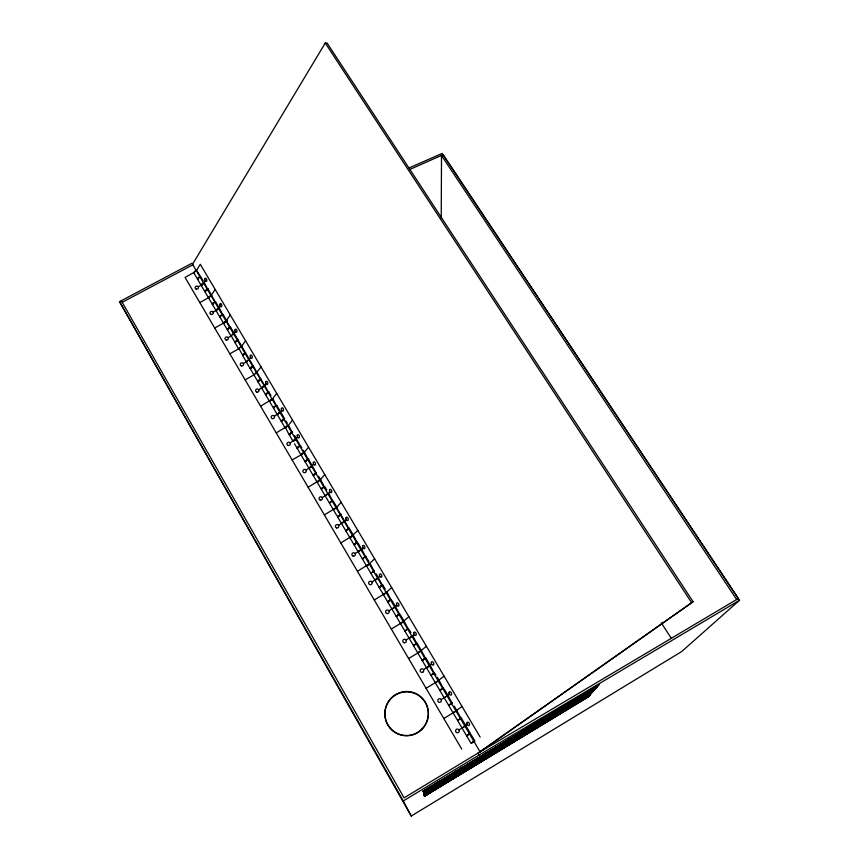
<?xml version="1.0" encoding="UTF-8"?>
<svg xmlns="http://www.w3.org/2000/svg" width="859" height="859" viewBox="0 0 859 859"><rect width="100%" height="100%" fill="white"/><g stroke="black" fill="none" stroke-linecap="round" stroke-linejoin="round"><path stroke-width="1.29" d="M441.225 218.454L441.505 155.543L443.104 154.695L738.364 598.508L478.001 753.096L479.139 755.018L403.3 800.975L411.246 816.05L681.745 651.519L739.459 600.312L442.149 153.417L409.034 167.956M443.104 154.695L409.657 169.534M439.797 690.325L443.502 687.844L442.535 688.467M444.232 697.905L436.018 683.904M216.833 309.852L216.887 309.949A1.331 0.548 -29.6 0 1 216.124 310.743L219.249 316.048M453.133 712.949L444.865 698.925M224.199 322.963A1.331 0.537 -29.7 0 0 224.349 322.512L225.928 321.545M457.6 720.529L459.64 719.047L457.718 720.465M458.974 729.967A1.847 1.815 79 0 0 455.818 730A1.847 1.815 79 0 0 457.439 732.759A1.847 1.815 79 0 0 458.974 729.967L462.099 728.088L453.767 714.033M359.083 551.22L359.577 550.662L355.175 553.561M466.587 735.776L468.971 734.177L468.155 734.617M471.097 743.443L462.733 729.237M384.381 594.041L383.586 594.686M388.719 601.064L387.946 601.826M330.253 502.064L329.394 502.966L332.412 500.829M205.698 290.653L205.666 290.922A1.321 0.569 -29.5 0 1 204.947 291.792L205.226 291.158M301.949 454.228L301.101 454.883L304.118 452.543L308.542 447.163M480.149 751.979L191.944 263.241L119.541 301.649L411.246 816.05M235.753 341.624L235.065 342.655L235.259 342.107M322.533 487.837L321.266 489.168L322.458 487.891M588.651 695.93L424.518 796.196L585.065 698.936C587.921 697.766 593.354 691.828 587.535 695.479M587.191 696.885L589.564 695.532L589.446 694.791M590.691 694.104L424.26 795.241L588.329 695.414L592.388 691.978L425.162 793.77C421.651 795.509 429.317 791.128 427.32 792.428M593.494 690.561L591.024 692.451L592.205 691.688L592.474 692.193L588.834 694.587M594.514 689.401L592.173 691.463L423.745 793.19L592.034 690.861L595.437 688.682L595.416 687.93M594.17 689.53L591.636 691.001L595.534 688.22M596.726 687.189L423.594 792.342L596.726 687.189L592.796 690.002M597.51 685.514L597.585 686.341L594.299 688.521L423.444 792.019L423.916 792.836L427.621 790.742L423.637 792.685L424.035 793.329L427.503 790.935M596.371 686.244L596.049 686.728L598.841 684.763L594.063 688.51L597.746 686.03L596.275 686.728M414.425 645.023L413.63 645.657M197.774 278.703L197.559 279.239A1.321 0.58 -29.4 0 0 198.118 278.713M201.521 284.866L198.246 286.863M208.941 297.461L199.803 302.593M212.667 303.785L212.463 304.601M216.35 310.228L213.118 312.128M220.151 316.488L219.872 317.111A1.331 0.548 -29.6 0 0 220.495 316.52M313.943 474.769L313.181 475.446L316.166 473.309M223.92 322.866L214.739 328.041M227.689 329.265L227.399 329.877L228.065 329.212M231.468 335.676L228.161 337.694M239.07 348.571L229.847 353.801M436.78 681.745L426.075 688.306M242.882 355.035L242.582 355.637L245.47 353.285M246.651 361.628L243.376 363.561M282.074 420.706L281.43 421.339M250.549 368.039L250.237 368.64L251.204 367.351M380.097 586.869L379.356 587.492M254.339 374.674L245.126 379.85M192.523 264.336L325.26 43.025L327.032 42.95L693.073 601.729L480.149 751.711L693.073 601.729M203.153 280.732L196.593 270.37L200.276 264.282L480.17 737.119M258.205 381.224L258.001 381.89M262.07 387.785L258.784 389.739M205.226 280.882L203.39 283.266M444.135 688.918L447.947 695.371L441.129 699.634A1.825 1.804 83.5 0 1 439.593 702.383A1.825 1.804 83.5 0 1 437.993 699.666A1.825 1.804 83.5 0 1 441.129 699.634M215.201 289.494L210.82 295.861M220.162 306.18L218.293 308.531M194.606 271.852L195.519 271.133M230.298 314.995L225.82 321.277M449.622 704.713L448.677 705.379L452.392 702.909M235.28 331.767L233.38 334.087M350.88 536.886L350.053 537.766M245.577 340.808L240.992 346.982M250.581 357.666L248.638 359.953M261.039 366.922L256.336 372.999M289.88 434.224L289.322 434.729M266.065 383.866L264.078 386.12M276.684 393.347L272.486 398.941L260.599 406.221M346.553 530.207L345.909 530.744M281.731 410.377L280.324 412.223L274.365 416.228M209.446 296.913L210.326 296.248M467.328 724.502L462.099 728.088M292.511 420.094L288.205 425.581L276.254 432.904M266.795 393.497L265.796 394.796M274.44 406.898L273.484 408.1L274.332 406.726L276.791 405.459L284.651 418.784L282.536 420.008M297.59 437.22L290.138 443.029M313.632 464.375L306.105 470.163M285.328 428.244L246.404 362.133L246.984 361.618M294.165 440.356L293.284 441.451M375.834 579.739L375.125 580.319M254.081 375.168L254.672 374.653M324.756 474.565L320.224 479.827L308.134 487.246M258.924 380.44L257.936 381.718M261.812 388.279L262.403 387.774M401.572 622.861L400.681 623.677M584.732 698.721L588.49 696.617L588.501 695.887M585.849 697.712L589.714 695.242L586.783 696.628L589.435 695.21L588.275 695.951M590.412 693.685L589.564 694.995M591.379 692.569L590.53 693.889M592.366 691.431L592.291 691.946M306.319 460.51L305.246 461.745M262.661 387.162L263.423 386.582M329.877 491.874L327.29 494.333L327.955 494.247M266.687 393.605L266.741 394.141M341.173 502.311L336.535 507.454L324.358 514.917M278.284 413.641L278.96 413.104M418.709 652.475L417.979 653.033M392.112 609.138L392.982 608.505M346.317 519.695L338.618 525.429M597.349 685.783L598.659 685.128M357.806 530.39L351.256 536.553L353.425 535.264L349.28 528.253L346.929 529.681M595.351 688.564L593.172 690.303M596.447 687.318L594.192 689.133M425.624 790.119L423.401 791.687L597.585 686.341M593.386 690.829C594.245 689.863 591.293 693.095 589.457 693.245M594.396 689.68L592.023 691.302M590.434 694.212L589.285 695.049M591.346 693.159L587.728 695.532M595.502 688.735L595.255 688.188M588.533 696.402L424.443 796.035L427.739 794.435M198.397 277.94L200.007 277.436M269.372 392.123L268.577 392.327L230.588 327.204L229.836 327.773M362.97 547.87L358.815 551.51M213.408 302.969L213.107 303.549A1.331 0.558 -29.6 0 1 212.388 304.408M238.179 340.057L236.762 340.883M270.048 401.11L270.725 399.864L272.496 399.317M374.631 558.822L368.414 564.578M355.164 543.79L354.091 544.874L355.755 543.232M392.713 608.666L396.879 605.284M467.683 734.993L466.695 735.712M363.507 557.953L362.53 558.941M379.818 576.4L376.167 579.159M239.135 348.883L246.404 362.133M268.974 392.23L267.546 393.068M423.079 659.884L422.338 660.431M391.672 587.61L385.562 593.107M262.747 387.065L263.573 386.507M404.986 630.978L405.867 630.356M209.575 296.752L210.176 296.312M213.472 302.916L213.408 303.689M431.1 675.303L431.841 674.745M300.435 445.724L301.853 447.904M303.184 450.17L304.516 452.425L303.388 453.144M249.486 359.631L248.219 360.308M308.521 459.211L307.071 460.07M408.927 616.751L402.109 622.356M257.27 372.591L256.24 373.236M418.601 652.582L408.583 658.499M297.16 448.269L298.835 446.616L297.268 448.194M264.926 385.788L264.207 386.26M318.603 476.273L320.622 479.698L319.161 480.557M414.167 634.522L406.103 640.105M292.479 432.249L291.802 432.99M348.894 528.392L340.765 514.487M426.397 646.269L420.008 651.509L421.329 650.735M431.733 674.852L430.993 675.367M278.413 413.501L279.046 413.061M241.83 346.66L240.337 347.433M289.225 434.794L292.565 432.174M338.8 515.593L337.684 516.785M463.173 727.348L465.846 725.683L461.347 718.07L459.586 719.133L460.37 718.693M285.65 427.803L288.56 433.677M431.658 664.136L428.201 666.595M443.781 718.489L454.003 712.336M298.384 446.895L298.417 447.496M358.182 543.317L361.757 549.373L360.49 550.157M261.05 379.216L258.988 380.988M324.509 486.72L323.22 487.44L323.886 487.364M365.762 556.6L368.93 561.539M427.342 667.4L426.708 667.851M231.372 336.148L238.77 349.173M272.722 398.984L270.896 399.961M444.092 676.162L436.662 681.745M388.236 601.622L387.731 601.966M363.905 557.652L362.423 559.016M288.441 425.613L286.616 426.601M473.169 741.993L472.246 742.616M349.194 528.317L348.367 528.865M198.558 277.779L199.503 277.296A1.321 0.58 -29.5 0 0 200.609 276.63M200.276 276.619L199.685 276.995M337.576 516.85L340.669 514.552M338.876 515.54L338.854 516.066M376.607 578.998L371.936 582.058M449.375 694.126L444.822 697.444M453.885 712.433L453.305 712.777M208.501 289.032L207.105 289.558M218.111 308.821A1.331 0.558 -29.7 0 0 219.292 308.07L215.555 301.734L214.557 302.185M217.155 309.315L217.799 308.918M340.798 542.931L352.297 535.844M391.919 600.473L395.58 606.679L394.088 607.571L394.979 607.098M224.736 322.007L225.402 321.631A1.342 0.548 -29.7 0 0 226.819 320.815L223.05 314.437L222.052 314.888M230.588 327.204L229.589 327.676M236.021 341.313L237.116 340.798M237.782 340.143L237.181 340.529M328.578 493.614L327.504 494.247M400.487 614.98L404.17 621.229L391.317 629.056M414.027 645.388L413.523 645.732M363.765 557.749L363.196 558.565M462.024 706.442L453.627 712.562L456.569 710.672M245.406 353.081L244.804 353.457M253.083 366.084L252.482 366.46M357.43 571.278L368.307 564.503M382.717 585.086L381.868 585.645M260.814 379.173L260.202 379.549M280.464 412.331L279.97 412.932M376.382 579.149L375.791 579.932M386.958 592.291L385.476 593.15M467.35 735.272L468.262 734.595M268.577 392.327L266.354 393.626L266.44 394.442M276.791 405.459L274.161 406.876L274.236 407.66M357.408 542.448L355.873 543.307L356.99 542.738M374.266 599.99L385.079 593.376M284.254 418.891L282.02 420.201L282.085 420.974M290.567 433.312L291.469 432.915M300.263 445.875L299.404 446.379M294.336 440.195L296.183 439.196M300.521 445.649L298.052 446.948L297.912 447.829M312.279 466.233L311.012 466.909M388.912 610.899L393.884 607.581M302.314 453.724L302.98 453.305M307.06 459.898L305.149 461.82M308.918 459.093L306.48 460.209M378.389 577.989L377.52 578.526M412.728 635.939L411.085 636.906M315.038 473.749C318.721 472.085 312.837 473.932 313.943 475.006M590.638 692.161L594.342 689.906L594.385 689.111M416.98 643.359L416.153 643.917M458.727 719.692L459.114 719.434M326.71 490.017L324.681 486.57L322.028 488.728M234.045 333.926L232.649 334.591M331.37 501.248L332.83 500.378L330.157 502.526M371.024 573.103L371.915 572.513M309.261 468.552L310.775 467.038M344.878 521.467L344.341 522.014M472.203 742.659L474.587 741.188M592.205 691.688L593.182 691.28M253.147 366.288L251.386 367.201M341.034 514.273L338.339 516.399M463.398 727.186L462.593 727.766M317.315 482.232L318.292 481.566M343.128 522.422L342.236 523.399M422.231 660.507L423.82 659.24M407.542 629.153L408.487 628.541L404.868 631.054M259.107 380.29L260.127 379.807M357.58 542.308L354.864 544.423M359.255 550.748L361.317 549.803M363.432 557.835L365.569 556.739M365.934 556.46L364.227 557.459M374.073 570.902L372.623 571.707M474.125 741.596L473.137 742.208M374.341 570.698L370.809 573.243M376.059 579.245L376.757 578.902M436.855 681.692L435.985 682.433M385.229 589.134L382.803 585.022L380.999 586.085M306.835 460.177L305.901 461.38M386.443 592.635L384.263 594.299M390.373 600.054L391.307 599.442L389.116 600.742M452.306 702.973L450.642 703.972M322.297 487.815L324.262 487.021M435.932 675.013C434.536 670.686 428.716 677.3 434.482 673.016M326.817 494.58L322.265 497.629M398.297 614.883L399.875 613.938L398.404 614.722M396.386 616.397L397.266 615.774M410.989 636.863L409.968 637.915M414.876 644.604L417.163 643.23M590.197 693.739L591.54 692.612M369.757 563.848L369.295 564.32M424.818 658.692L425.602 658.209M472.976 742.305L473.943 741.65L473.116 742.069M367.738 564.868L368.436 564.438M368.178 564.717L367.169 565.705M409.303 638.312L410.183 637.689M429.64 664.372L425.881 658.005L422.811 660.099M434.278 673.155L430.273 665.435M436.544 681.821L438.681 680.618M473.867 741.779L472.837 742.434M441.913 688.811L442.364 688.489L440.592 689.852M276.34 405.824L274.612 406.747L275.707 406.2M402.205 622.399L401.346 623.28M439.915 690.26L441.129 689.519M416.54 643.638L413.963 645.292L415.327 644.229M429.876 665.704L428.072 666.67M352.952 535.619L351.954 536.145M365.462 556.815L364.678 557.244M474.501 741.199L473.352 741.929M460.95 718.339L459.973 718.919M469.841 733.661L468.509 734.445M472.869 742.219L471.892 742.96M593.644 690.722L423.938 793.823L591.797 692.075M589.65 693.299L591.175 692.612M586.686 697.293L585.655 697.658L587.932 696.52M424.711 791.826L594.288 688.639M591.035 692.021L590.434 692.107L592.796 690.926M590.509 692.88L591.389 692.333M589.983 693.728L588.952 694.083L590.122 693.009M588.114 695.393L589.446 694.577M587.169 696.488L586.59 696.574L588.361 695.479M595.19 687.146L594.857 687.608L595.813 687.017M424.217 790.881L423.208 790.989L427.353 789.185L423.283 791.171L596.049 686.728M591.561 691.151L592.957 690.292M454.776 711.735L455.732 711.134M342.977 522.369L344.717 521.692M376.382 579.02L377.96 578.268M380.977 585.978L379.248 587.567M398.039 614.915L396.278 616.461M406.661 629.529L405.652 630.592M419.686 651.605C416.304 654.043 421.05 650.596 419.45 651.841M420.91 651.015L420.234 651.401M423.691 659.24L424.41 658.81M441.311 689.101L442.031 688.671M310.378 467.103L312.139 466.48M202.445 283.899L203.712 283.695M206.375 290.052L207.341 289.891M213.612 302.819L214.492 302.465M594.063 688.51L593.462 688.596M480.235 751.743L404.095 797.85L121.312 300.714M738.364 598.508L736.668 599.539L441.505 155.543M424.357 790.291L432.388 785.427M435.824 783.344L439.26 781.26M454.175 772.22L456.473 770.824M459.909 768.741L463.355 766.658M483.993 754.138L487.44 752.054M508.077 739.535L511.524 737.451M520.694 731.889L524.14 729.796M532.161 724.932L535.608 722.849M539.044 720.755L541.342 719.37M544.778 717.286L548.225 715.193M556.256 710.329L558.543 708.933M563.128 706.152L565.426 704.767M568.862 702.683L572.309 700.59M580.34 695.726L582.627 694.33M587.223 691.549L589.51 690.164M592.957 688.08L596.393 685.987M598.841 684.763L423.326 791.182L598.82 684.806M427.234 789.389L423.519 791.88L597.778 685.987M595.684 688.381L423.712 792.836L427.417 790.43M594.664 689.562L424.035 793.329M426.848 792.717L424.206 794.231L423.788 793.501L591.207 691.946M427.342 791.901C420.438 795.627 430.38 790.205 426.837 792.331M424.206 794.231L592.646 691.86M424.024 794.199L592.624 691.903M424.153 794.768L591.668 692.988M590.67 694.147L424.303 795.284L427.965 793.104L426.032 793.995M424.679 796.153C424.378 795.047 428.319 794.113 424.228 795.402L586.922 696.789M589.736 695.21L424.367 795.702L428.018 793.501L425.924 794.983M588.78 696.295L424.475 796.153M426.547 790.817L427.32 789.915L424.035 791.848M423.788 793.201L427.621 791.15M426.751 792.223L427.707 791.644M426.451 793.383L427.879 792.632L424.013 794.468L424.464 795.23M450.685 703.886L449.461 704.906M423.455 791.719L427.32 789.518M423.519 792.191L427.535 790.226M427.288 792.352C428.963 791.848 425.699 793.147 427.395 792.535M424.872 792.213L427.041 790.935M426.665 794.414C425.098 795.187 429.242 792.846 427.546 793.791M479.139 755.018L739.459 600.312M425.763 792.266L426.655 791.73M423.498 669.687L428.05 666.767L427.385 667.454M384.982 593.322L385.906 592.968M424.722 791.611L426.075 791.096M426.268 792.782L426.461 793.082M425.001 790.559L425.796 789.958M347.584 529.09L345.812 530.819M351.728 536.123L350.708 537.39M450.556 704.015L451.952 703.306M326.699 494.494L327.408 494.118M424.754 794.854L425.753 794.425M424.099 791.622L425.033 790.989M298.481 446.637L300.199 446.208M437.489 681.316L438.004 681.037M286.691 426.558L287.851 426.289M423.981 793.265L424.98 792.717M425.935 792.846L423.97 793.856L424.969 792.997M424.056 659.1L425.409 658.402M424.765 793.394L426.375 792.599M424.196 794.5L425.033 794.425M424.529 795.638L425.237 795.359M292.092 459.919L301.101 454.883M406.672 629.615L407.875 628.96M425.516 793.383L425.076 793.48M213.687 302.765L214.363 302.486A1.331 0.558 -29.6 0 0 215.555 301.734M402.699 622.013L403.558 621.648M202.52 283.846L203.207 283.567A1.321 0.58 -29.5 0 0 204.152 283.051M468.831 734.262L470.356 733.328L465.846 725.683M390.705 599.861L388.161 601.504L389.965 600.14M368.328 564.621L369.692 563.998M398.522 614.657L397.051 616M122.214 302.293L192.856 264.797M433.076 673.832L434.182 673.263M423.562 792.213L424.389 791.794M381.45 585.72L380.022 587.105M381.074 586.031L382.352 585.441M335.676 508.099L336.921 507.315L333.41 501.377M411.236 636.82L412.202 636.294M455.485 711.327L456.365 710.855M447.947 695.371L452.017 703.102M271.133 399.822L272.142 399.66M446.573 696.209L447.314 695.779M439.078 680.349L443.126 688.038M442.138 688.693L442.879 688.263M240.252 347.476L241.282 347.369M437.714 681.187L438.455 680.768M372.774 571.622L373.504 571.439M290.879 433.129L291.448 432.904M356.023 543.232L356.764 543.071M412.814 635.875L416.776 643.402M404.17 621.229L408.111 628.713M232.725 334.548L233.68 334.484M395.58 606.679L399.489 614.11M319.086 480.6L319.666 480.417M229.525 327.945L228.44 328.46L229.621 327.88M387.044 592.216L390.92 599.603M306.985 460.102L308.113 459.672M370.132 563.568L373.955 570.848M283.137 419.654L283.899 419.6M315.124 473.706L315.79 473.642M361.757 549.373L365.547 556.611M311.087 466.877L311.763 466.813M353.425 535.264L357.194 542.458M295.088 439.754L295.775 439.711M337.319 507.186L336.535 507.454L340.636 514.412M328.75 493.463L332.433 500.518M339.713 515.078L340.604 514.713M320.622 479.698L324.283 486.699M304.516 452.425L308.123 459.329M296.538 438.906L300.124 445.767M288.603 425.463L292.167 432.292M206.686 289.913L206.912 289.848A1.321 0.569 -29.6 0 0 208.093 289.107M272.883 398.834L276.394 405.566M252.417 366.729L251.279 367.92M227.216 320.729L226.411 320.89L230.191 327.29M244.74 353.725L243.462 354.907M219.292 308.07L222.642 314.512M371.582 572.792L373.901 571.117M204.388 282.815L207.695 289.182M346.574 530.368L348.851 528.682M326.087 495.611L326.259 494.795L328.331 493.914M317.98 481.856L318.141 481.019L320.203 480.16M301.906 454.594L302.046 453.713L304.107 452.886M293.939 441.086L294.068 440.195L296.13 439.368M289.977 434.364L290.095 433.462L292.167 432.646M336.503 507.755L334.033 509.473M202.262 284.78L202.316 283.996L201.962 284.63A1.321 0.58 -29.5 0 1 201.242 285.499L216.124 310.743M288.205 425.935L286.444 426.515L285.8 427.653M284.265 419.256L282.504 419.826L281.333 421.404M280.324 412.588L278.563 413.147L277.929 414.306M268.599 392.713L266.827 393.25L265.689 394.861M596.286 686.996L596.543 687.544M222.352 315.296L220.795 315.779L221.858 315.189A1.331 0.548 -29.7 0 0 222.9 314.587M325.26 43.025L691.527 602.535M661.258 622.775L671.437 638.548M595.588 687.007L595.104 687.307M593.043 689.691L592.56 689.981M591.056 692.773L591.357 693.331M425.978 790.581L426.365 790.205M423.691 791.826L423.208 790.989L423.637 791.762M423.788 793.501L424.249 794.296M208.716 290.159L215.147 301.81M269.629 393.325L270.929 395.527M285.972 421.007L287.282 423.24M294.551 435.534L295.872 437.779M309.197 460.349L316.176 472.976M376.156 573.758L382.416 585.183M409.109 629.583L410.967 632.729M417.785 644.282L425.506 658.187M437.188 677.15L438.444 679.286M454.314 706.152L460.972 718.264M471 734.424L474.877 740.995M219.797 316.917L231.168 336.288M289.172 434.643L293.187 441.515M294.508 443.77L325.325 496.051M326.001 497.211L336.986 515.862M337.533 516.721L430.359 674.304M430.982 675.292L435.384 682.841M461.723 749.069L185.05 277.436L194.145 272.346A1.482 0.666 -29.5 0 1 195.025 271.133A1.482 0.666 -29.5 0 1 196.647 270.821M423.755 792.277L423.326 791.504M424.228 795.402L424.625 796.089M119.541 301.649L403.3 800.975M201.242 285.499L193.876 272.99A1.321 0.591 -29.4 0 0 194.563 272.185M231.683 335.848A1.503 0.591 -29.8 0 1 232.134 334.677A1.503 0.591 -29.8 0 1 234.013 334.119M228.14 329.459A1.503 0.601 -29.7 0 1 228.204 328.374A1.503 0.601 -29.7 0 1 230.233 327.708M239.274 348.733A1.514 0.58 -29.8 0 1 239.747 347.573A1.514 0.58 -29.8 0 1 241.615 347.004M235.71 342.301A1.514 0.591 -29.8 0 1 235.785 341.227A1.514 0.591 -29.8 0 1 237.814 340.561M201.983 285.091A1.493 0.655 -29.5 0 1 202.015 283.953A1.493 0.655 -29.5 0 1 204.034 283.33M198.289 278.831A1.493 0.655 -29.5 0 1 198.311 277.672A1.493 0.655 -29.5 0 1 200.34 277.07M211.743 295.485A1.331 0.569 -29.6 0 1 210.852 296.076M211.464 295.915A1.493 0.634 -29.6 0 0 209.585 296.43A1.493 0.634 -29.6 0 0 209.167 297.643A1.331 0.569 -29.5 0 1 208.662 298.094M205.688 291.373A1.493 0.644 -29.6 0 1 205.72 290.235A1.493 0.644 -29.6 0 1 207.749 289.612M262.328 387.838A1.525 0.537 -30 0 1 262.833 386.733A1.525 0.537 -30 0 1 264.701 386.12M258.688 381.289A1.525 0.548 -30 0 1 258.806 380.269A1.525 0.548 -30 0 1 260.825 379.549M246.92 361.693A1.514 0.569 -29.9 0 1 247.392 360.555A1.514 0.569 -29.9 0 1 249.271 359.964M243.322 355.218A1.514 0.569 -29.9 0 1 243.419 354.166A1.514 0.569 -29.9 0 1 245.438 353.478M254.597 374.728A1.525 0.548 -30 0 1 255.091 373.601A1.525 0.548 -30 0 1 256.97 373.01M250.978 368.21A1.514 0.558 -29.9 0 1 251.086 367.18A1.514 0.558 -29.9 0 1 253.115 366.482M216.865 310.335A1.503 0.623 -29.7 0 1 216.908 309.219A1.503 0.623 -29.7 0 1 218.938 308.585M213.129 304A1.493 0.634 -29.6 0 1 213.172 302.873A1.493 0.634 -29.6 0 1 215.201 302.239M224.135 323.038A1.503 0.612 -29.7 0 1 224.575 321.857A1.503 0.612 -29.7 0 1 226.454 321.32M220.613 316.692A1.503 0.612 -29.7 0 1 220.666 315.586A1.503 0.612 -29.7 0 1 222.696 314.942M223.995 323.188A1.331 0.537 -29.7 0 1 223.63 323.478M417.646 732.706A21.969 21.7 -78.6 0 1 384.939 714.473A21.969 21.7 -78.6 0 1 416.69 694.308A21.969 21.7 -78.6 0 1 418.601 732.093M313.277 462.7A1.729 1.052 72.6 0 0 314.738 465.17A1.729 1.052 72.6 0 0 315.124 462.604A1.729 1.052 72.6 0 0 313.277 462.7M234.926 330.114A1.686 0.977 76.7 0 0 236.3 332.444A1.686 0.977 76.7 0 0 236.601 329.824A1.686 0.977 76.7 0 0 234.926 330.114M281.376 408.712A1.707 1.02 74.4 0 0 282.794 411.128A1.707 1.02 74.4 0 0 283.148 408.54A1.707 1.02 74.4 0 0 281.376 408.712M204.936 278.874A1.675 0.956 78 0 0 205.956 281.516A1.675 0.956 78 0 0 206.643 279.25A1.675 0.956 78 0 0 204.936 278.874M265.71 382.201A1.697 1.009 75.2 0 0 267.117 384.585A1.697 1.009 75.2 0 0 267.45 381.987A1.697 1.009 75.2 0 0 265.71 382.201M250.227 356.002A1.697 0.988 75.9 0 0 251.612 358.364A1.697 0.988 75.9 0 0 251.934 355.744A1.697 0.988 75.9 0 0 250.227 356.002M297.235 435.545A1.718 1.031 73.5 0 0 298.674 437.983A1.718 1.031 73.5 0 0 299.039 435.406A1.718 1.031 73.5 0 0 297.235 435.545M219.807 304.537A1.686 0.966 77.3 0 0 221.16 306.835A1.686 0.966 77.3 0 0 221.45 304.193A1.686 0.966 77.3 0 0 219.807 304.537M466.931 723.171A1.858 1.149 63.2 0 0 468.928 725.533A1.858 1.149 63.2 0 0 468.917 722.73A1.858 1.149 63.2 0 0 466.931 723.171M431.272 662.826A1.825 1.127 65.4 0 0 433.204 665.091A1.825 1.127 65.4 0 0 433.172 662.278A1.825 1.127 65.4 0 0 431.272 662.826M362.616 546.184A1.761 1.084 69.7 0 0 364.13 548.74A1.761 1.084 69.7 0 0 364.581 546.217A1.761 1.084 69.7 0 0 362.616 546.184M379.442 575.101A1.772 1.095 68.6 0 0 381.289 577.248A1.772 1.095 68.6 0 0 381.213 574.424A1.772 1.095 68.6 0 0 379.442 575.101M396.504 603.974A1.782 1.106 67.6 0 0 398.372 606.164A1.782 1.106 67.6 0 0 398.318 603.34A1.782 1.106 67.6 0 0 396.504 603.974M329.523 490.188A1.739 1.063 71.7 0 0 330.994 492.69A1.739 1.063 71.7 0 0 331.413 490.135A1.739 1.063 71.7 0 0 329.523 490.188M448.989 692.805A1.836 1.138 64.3 0 0 450.954 695.114A1.836 1.138 64.3 0 0 450.932 692.311A1.836 1.138 64.3 0 0 448.989 692.805M413.78 633.212A1.804 1.117 66.5 0 0 415.681 635.435A1.804 1.117 66.5 0 0 415.638 632.632A1.804 1.117 66.5 0 0 413.78 633.212M345.962 518.009A1.75 1.074 70.7 0 0 347.455 520.543A1.75 1.074 70.7 0 0 347.895 518.009A1.75 1.074 70.7 0 0 345.962 518.009M272.4 418.612A1.707 1.611 -17.1 0 0 274.526 416.615A1.707 1.611 -17.1 0 0 271.702 415.928A1.707 1.611 -17.1 0 0 272.4 418.612M196.303 289.118A1.664 1.514 -16.4 0 0 198.397 287.228A1.664 1.514 -16.4 0 0 195.669 286.573A1.664 1.514 -16.4 0 0 196.303 289.118M241.422 365.902A1.686 1.568 -16.8 0 0 243.537 363.937A1.686 1.568 -16.8 0 0 240.745 363.271A1.686 1.568 -16.8 0 0 241.422 365.902M304.129 472.611A1.729 1.643 -17.6 0 0 306.266 470.56A1.729 1.643 -17.6 0 0 303.399 469.852A1.729 1.643 -17.6 0 0 304.129 472.611M320.289 500.099A1.739 1.664 -17.9 0 0 322.426 498.027A1.739 1.664 -17.9 0 0 319.548 497.307A1.739 1.664 -17.9 0 0 320.289 500.099M353.189 556.106A1.761 1.707 -19 0 0 355.347 553.98A1.761 1.707 -19 0 0 352.426 553.239A1.761 1.707 -19 0 0 353.189 556.106M386.926 613.498A1.782 1.75 -22.3 0 0 389.095 611.318A1.782 1.75 -22.3 0 0 386.12 610.566A1.782 1.75 -22.3 0 0 386.926 613.498M226.207 340.003A1.675 1.546 -16.6 0 0 228.311 338.07A1.675 1.546 -16.6 0 0 225.541 337.404A1.675 1.546 -16.6 0 0 226.207 340.003M288.173 445.456A1.718 1.621 -17.3 0 0 290.299 443.427A1.718 1.621 -17.3 0 0 287.454 442.729A1.718 1.621 -17.3 0 0 288.173 445.456M422.864 672.146A1.804 1.793 -71 0 0 422.843 669.032A1.804 1.793 -71 0 0 420.158 670.621A1.804 1.793 -71 0 0 422.864 672.146M404.106 642.736A1.793 1.772 -28.8 0 0 406.275 640.535A1.793 1.772 -28.8 0 0 403.29 639.772A1.793 1.772 -28.8 0 0 404.106 642.736M256.82 392.101A1.697 1.589 -16.9 0 0 258.935 390.126A1.697 1.589 -16.9 0 0 256.132 389.438A1.697 1.589 -16.9 0 0 256.82 392.101M336.642 527.931A1.75 1.686 -18.4 0 0 338.79 525.826A1.75 1.686 -18.4 0 0 335.88 525.107A1.75 1.686 -18.4 0 0 336.642 527.931M211.164 314.415A1.675 1.525 -16.5 0 0 213.268 312.493A1.675 1.525 -16.5 0 0 210.519 311.838A1.675 1.525 -16.5 0 0 211.164 314.415M369.95 584.625A1.772 1.729 -20.1 0 0 372.119 582.466A1.772 1.729 -20.1 0 0 369.166 581.726A1.772 1.729 -20.1 0 0 369.95 584.625M422.059 728.883A22.012 21.743 -78.6 0 0 412.073 692.182A22.012 21.743 -78.6 0 0 385.605 719.445A22.012 21.743 -78.6 0 0 422.059 728.883"/></g></svg>
